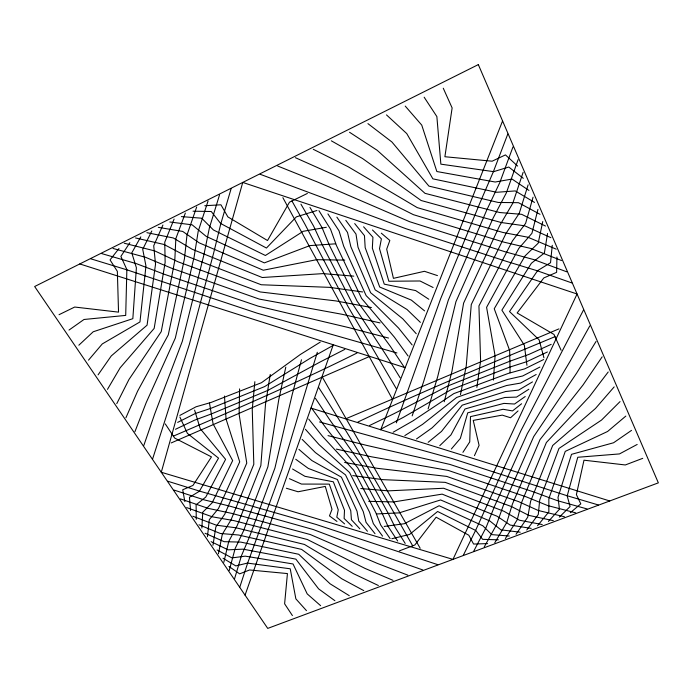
<?xml version="1.0" encoding="UTF-8"?>
<svg xmlns="http://www.w3.org/2000/svg" width="693" height="693" viewBox="0 0 693 693"><rect width="100%" height="100%" fill="white"/><g stroke="black" fill="none" stroke-linecap="round" stroke-linejoin="round"><path stroke-width="1.04" d="M239.587 388.894L239.12 414.249L246.769 463.08L224.757 514.232L215.844 526.949L212.959 545.296M556.938 257.008L556.618 272.349L543.806 277.945L517.151 312.959L554.002 334.459L561.105 350.26M201.871 528.066L202.746 512.24L212.136 502.815L232.657 460.602L213.089 423.865L209.459 403.083M493.399 380.093L495.088 355.752L486.59 307.337L518.806 248.415L531.921 233.324L537.933 209.433M254.851 381.704L252.252 409.39L253.811 464.31L231.012 519.897L222.323 534.225L218.425 553.794M552.269 245.305L550.528 262.725L537.621 270.634L509.52 311.555L539.119 339.839L543.944 357.822M207.441 536.72L209.321 519.62L218.468 508.541L239.717 461.841L226.065 419.074L224.454 396.024M476.862 387.378L480.604 360.984L478.932 305.925L512.448 240.904L525.615 223.354L533.047 197.21M270.253 374.454L265.48 404.504L260.854 465.549L237.231 525.519L228.751 541.441L223.848 562.214M547.539 233.48L544.377 253.014L531.384 263.271L501.879 310.143L524.341 345.175L526.94 365.315M460.464 394.603L466.224 366.181L471.275 304.522L506.055 233.35L519.248 213.297L528.118 184.858M542.766 221.526L538.175 243.208L525.112 255.864L494.239 308.74L509.667 350.485L510.091 372.739M285.793 367.125L278.785 399.575L267.896 466.787L243.416 531.115L235.126 548.605L229.218 570.556M444.222 401.758L451.931 371.344L463.608 303.11L499.61 225.745L512.82 203.144L523.12 172.358M301.481 359.745L292.177 394.629L274.93 468.018L249.567 536.685L241.459 555.717L234.546 578.828M231.115 188.643L220.729 224.073L213.583 253.291L189.319 344.508L152.625 458.913M428.127 408.853L437.742 376.472L455.942 301.698L493.13 218.087L506.34 192.897L518.078 159.719M219.551 194.82L209.433 227.728L203.846 255.119L182.32 341.303L154.678 413.998L143.841 445.391M317.307 352.287L281.956 469.248L247.748 562.777L239.821 587.023M208.073 200.944L198.189 231.367L194.127 256.938L175.312 338.097L146.188 402.642L134.944 431.67M412.17 415.878L423.64 381.574L448.267 300.286L486.607 210.386L499.8 182.562L512.967 146.942M196.665 207.034L186.997 234.988L184.442 258.758L168.278 334.884L137.604 391.164L125.918 417.766M245.053 595.148L333.281 344.759M396.353 422.851L440.592 298.874L480.041 202.625L493.199 172.133L507.804 134.018M185.343 213.089L175.849 238.6L174.783 260.577L161.226 331.652L128.924 379.556L116.77 403.655M380.682 429.755L502.581 120.946M174.09 219.092L164.761 242.186L165.142 262.387L154.158 328.421L120.14 367.81L107.484 389.353M162.916 225.06L153.716 245.764L155.535 264.189L147.072 325.182L111.261 355.933L98.077 374.852M474.445 455.665L479.097 445.382L473.232 420.4L502.269 415.124L510.542 417.749L518.035 410.914M463.331 555.266L475.762 530.067L520.989 430.578L583.48 310.057M151.819 230.986L142.723 249.324L145.954 265.991L139.969 321.933L102.278 343.927L88.531 360.135M473.752 551.126L486.079 527.494L494.369 506.67L527.364 433.575L570.252 361.01L589.804 325.883M484.225 546.95L496.431 524.913L503.395 505.344L533.714 436.555L576.654 373.094L596.032 341.476M140.8 236.867L131.783 252.867L136.391 267.784L132.839 318.676L93.2 331.774L78.846 345.209M494.767 542.766L506.834 522.323L512.439 504.019L540.055 439.544L582.986 385.039L602.165 356.843M505.37 538.548L517.273 519.715L521.508 502.685L546.379 442.515L589.241 396.846L608.211 371.976M462.915 452.338L469.733 441.909L470.495 416.614L503.109 409.277L512.534 410.914L521.604 403.75M129.851 242.715L120.885 256.393L126.862 269.568L125.702 315.41L84 319.482L69.014 330.059M516.034 534.312L527.754 517.108L530.604 501.342L552.685 445.478L595.426 408.524L614.171 386.893M526.758 530.041L538.279 514.483L539.717 500.008L558.982 448.44L601.541 420.062L620.044 401.594M118.971 248.527L110.04 259.901L117.351 271.353L118.538 312.136L74.705 307.042L59.044 314.691M537.551 525.753L548.847 511.85L548.856 498.665L565.254 451.386L607.588 431.479L625.831 416.086M451.351 449.003L460.351 438.418L467.74 412.82L503.95 403.395L514.535 404.028L525.207 396.526M548.406 521.439L559.45 509.208L558.012 497.314L571.517 454.331L613.565 442.766L631.54 430.37M559.32 517.099L570.105 506.548L567.186 495.963L577.763 457.267L619.473 453.924L637.17 444.456M439.769 445.668L450.944 434.918L464.977 409L504.799 397.479L516.554 397.098L528.828 389.249M570.304 512.725L580.795 503.88L576.394 494.611L583.991 460.195L625.32 464.96L642.714 458.342M428.153 442.316L441.502 431.41L462.205 405.18L505.647 391.519L518.581 390.107L532.484 381.912M416.51 438.964L432.042 427.893L459.416 401.334L506.505 385.533L520.625 383.073L536.174 374.515M404.842 435.594L422.557 424.359L456.626 397.479L507.371 379.495L522.687 375.978L539.89 367.065M320.244 342.125L300.294 354.513L261.504 382.692L211.131 402.425L196.093 406.765L179.859 415.419M393.148 432.224L413.037 420.824L453.82 393.607L508.238 373.432L524.766 368.832L543.633 359.546M332.536 345.755L310.239 358.246L264.657 386.573L211.192 408.229L195.27 413.522L177.668 422.384M381.419 428.846L403.499 417.273L451.004 389.726L509.112 367.325L526.862 361.642L547.401 351.975M344.811 349.376L320.166 361.971L267.793 390.428L211.252 413.99L194.456 420.227L175.494 429.288M307.354 193.451L289.483 202.183L267.524 240.532L227.884 216.909L220.937 204.79L204.756 205.726M369.664 425.459L393.936 413.721L448.18 385.828L509.996 361.174L528.967 354.383L551.212 344.343M357.051 352.988C296.864 383.064 235.092 409.554 173.337 436.14M357.883 422.063C422.505 391.025 488.929 364.223 555.041 336.642M171.188 442.94L369.256 356.6M346.076 418.659L558.913 328.889M399.367 550.874L414.83 545.001L436.122 517.203L468.789 535.221L473.579 544.048L487.621 543.598M316.918 210.499L296.379 216.848L266.45 248.042L220.625 223.467L211.27 211.521L193.035 211.183M391.848 538.73L409.65 534.416L437.612 511.486L475.788 530.517L482.64 539.345L498.423 539.83M326.342 227.278L303.179 231.315L265.393 255.492L213.418 229.972L201.672 218.208L181.393 216.606M384.234 526.429L404.409 523.709L439.111 505.743L482.822 525.779L491.761 534.615L509.286 536.035M335.629 243.815L309.901 245.599L264.336 262.89L206.263 236.426L192.152 224.835L169.82 221.994M376.516 513.963L399.107 512.881L440.618 499.948L489.899 521.006L500.935 529.842L520.209 532.224M344.776 260.1L316.528 259.702L263.279 270.227L199.16 242.845L182.692 231.427L158.325 227.356M368.702 501.334L393.754 501.931L442.134 494.126L497.028 516.216L510.169 525.051L531.185 528.395M353.785 276.152L323.068 273.614L262.24 277.521L192.1 249.22L173.302 237.968L146.899 232.675M360.784 488.539L388.331 490.852L443.667 488.262L504.192 511.391L519.455 520.226L542.221 524.54M352.754 475.58L382.839 479.651L445.201 482.354L511.399 506.531L528.811 515.375L553.326 520.66M362.664 291.961L329.53 287.352L261.209 284.754L185.083 255.552L163.981 244.456L135.533 237.968M344.62 462.439L377.295 468.312L446.751 476.42L518.65 501.645L538.218 510.481L564.483 516.77M371.413 307.545L335.906 300.918L260.178 291.944L178.127 261.833L154.73 250.901L124.246 243.226M336.382 449.125L371.682 456.834L448.31 470.434L525.952 496.734L547.687 505.569L575.701 512.855M380.041 322.912L342.203 314.31L259.165 299.073L171.206 268.078L145.539 257.302L113.028 248.449M328.023 435.628L365.999 445.227L449.878 464.414L533.289 491.787L557.224 500.615L586.988 508.913M388.539 338.045L348.423 327.529L258.151 306.159L164.336 274.281L136.408 263.661L101.88 253.647M319.56 421.95L451.455 458.359L566.813 495.642L598.328 504.954M396.924 352.971L257.146 313.184L127.347 269.975L90.8 258.81M286.348 488.244L298.077 491.77L325.294 486.417L331.999 509.346L329.478 515.887L336.971 521.431M310.966 408.082L609.736 500.97M167.706 481.211L199.922 491.233L316.155 524.471L437.82 564.682M79.79 263.938L405.18 367.688M174.073 490.081L204.054 499.835L229.392 506.037L313.201 529.513L388.816 558.004L422.782 569.949M437.448 275.597L424.445 271.301L393.425 278.352L386.685 249.168L389.838 240.471L381.315 233.177M180.388 498.873L208.151 508.35L231.705 513.366L310.273 534.528L376.905 563.244L407.856 575.173M571.933 282.961L536.988 270.686L506.912 261.512L405.812 228.664L260.135 174.264M186.642 507.579L212.214 516.796L234 520.634L307.354 539.509L365.081 568.442L393.044 580.353M566.753 271.812L533.982 259.65L505.492 251.897L409.598 221.699L319.594 182.857L277.685 166.017M192.845 516.216L216.233 525.164L236.278 527.849L304.461 544.455L353.335 573.605L378.343 585.498M561.521 260.551L530.942 248.492L504.062 242.186L413.409 214.683L333.801 174.827L295.4 157.692M198.986 524.774L220.227 533.463L238.539 535.005L301.576 549.384L341.675 578.724L363.756 590.609M556.236 249.168L527.875 237.223L502.616 232.389L417.247 207.614L348.137 166.727L313.271 149.298M205.076 533.255L224.177 541.683L240.783 542.108L298.718 554.27L330.102 583.818L349.272 595.677M289.44 478.681L301.472 484.069L329.305 484.121L338.245 509.805L336.798 517.186L344.603 523.891M550.892 237.673L524.774 225.831L501.16 222.505L421.11 200.502L362.595 158.55L331.323 140.818M211.114 541.657L228.092 549.835L243.009 549.159L295.868 559.138L318.607 588.868L334.901 600.701M545.495 226.048L521.638 214.328L499.696 212.526L425.008 193.338L377.183 150.303L349.541 132.259M433.099 287.5L420.027 280.986L388.842 281.254L379.513 248.666L381.393 238.868L372.47 229.981M217.1 549.991L231.982 557.908L245.218 556.15L293.044 563.972L307.198 593.884L320.634 605.699M540.038 214.31L518.468 202.694L498.206 202.451L428.924 186.114L391.909 141.987L367.922 123.623M292.567 469.014L304.903 476.299L333.342 481.808L344.499 510.265L344.118 518.477L352.226 526.351M534.52 202.434L515.271 190.93L496.708 192.282L432.874 178.846L406.756 133.584L386.495 114.899M223.025 558.246L235.828 565.921L247.41 563.088L290.228 568.788L295.868 598.865L306.471 610.654M428.811 299.263L415.653 290.584L384.269 284.147L372.34 248.155L372.929 237.266L363.6 226.784M528.95 190.445L512.032 179.054L495.2 182.016L436.85 171.526L421.751 125.112L405.232 106.098M228.907 566.432L239.648 573.856L249.584 569.975L287.43 573.57L284.615 603.811L292.411 615.575M295.72 459.242L308.368 468.451L337.378 479.495L350.753 510.724L351.438 519.767L359.84 528.811M523.31 178.318L508.766 167.039L493.676 171.656L440.861 164.154L436.867 116.571L424.159 97.211M424.575 310.88L411.321 300.086L379.712 287.032L365.176 247.652L364.466 235.663L354.703 223.579M298.917 449.367L311.859 460.542L341.432 477.182L357.016 511.191L358.749 521.067L367.437 531.254M517.619 166.06L505.457 154.894L492.134 161.2L444.889 156.731L452.131 107.943L443.269 88.228M420.382 322.366L407.025 309.494L375.173 289.899L358.004 247.15L355.994 234.061L345.798 220.365M302.148 439.379L315.376 452.555L345.495 474.852L363.271 511.651L366.051 522.357L375.017 533.705M416.242 333.723L402.78 318.815L370.651 292.767L350.831 246.647L347.522 232.45L336.867 217.143M305.414 429.279L318.936 444.508L349.575 472.513L369.525 512.11L373.354 523.648L382.579 536.139M412.144 344.941L398.57 328.049L366.138 295.625L343.667 246.136L339.042 230.847L327.919 213.912M308.714 419.074L322.522 436.373L353.664 470.175L375.788 512.569L380.648 524.93L390.133 538.574M408.099 356.029L394.404 337.188L361.642 298.466L336.503 245.634L330.552 229.236L318.953 210.672M312.049 408.749L326.134 428.179L357.761 467.827L382.042 513.028L387.941 526.221L397.669 541.008M404.097 366.987L390.272 346.24L357.155 301.299L329.34 245.131L322.054 227.625L309.962 207.432M315.428 398.31L329.79 419.897L361.876 465.471L388.305 513.496L395.227 527.512L405.188 543.433M165.272 423.899L174.671 438.071L211.469 456.886L192.94 485.446L182.718 489.752L184.849 501.628M400.147 377.824L386.183 355.214L352.694 304.132L322.176 244.629L313.557 226.013L300.953 204.184M318.841 387.751C352.269 439.197 382.545 492.472 412.699 545.859M396.24 388.539L348.241 306.947L305.041 224.402L291.918 200.927M322.297 377.07L420.192 548.276M282.874 197.661L392.377 399.125M179.868 417.021L187.396 433.368L218.538 458.125L199.376 491.268L189.449 497.305L190.575 510.524M194.603 410.083L200.208 428.638L225.597 459.364L205.778 497.063L196.119 504.799L196.249 519.334M242.749 182.424L161.278 472.262L452.971 559.381L577.061 293.988L242.749 182.424M478.326 64.596L34.65 286.521L267.732 628.404L658.35 482.856L478.326 64.596"/></g></svg>
